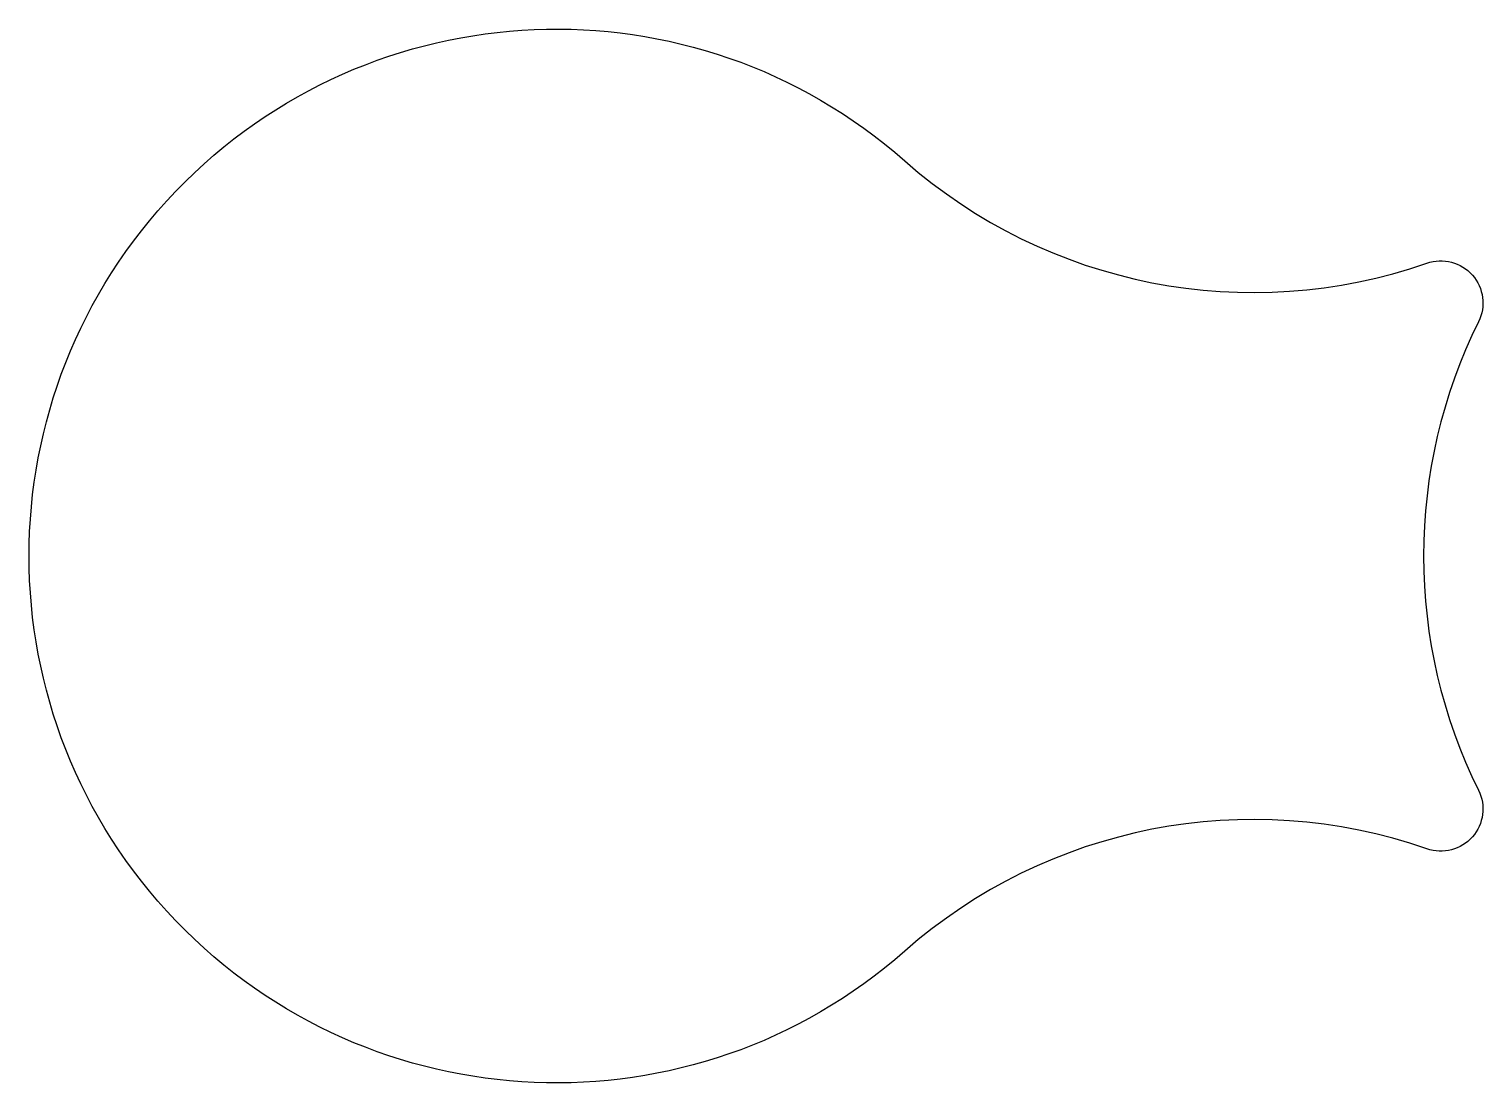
# Model space of a CAD drawing. Header units: millimetres. Extents: x -25 to 44, y -25 to 25.
import ezdxf

# ---------------------------------------------------------------- set-up
doc = ezdxf.new("R2010")
doc.units = ezdxf.units.MM
doc.header["$MEASUREMENT"] = 0

msp = doc.modelspace()

# ---------------------------------------------------------------- linework, layer by layer
msp.add_lwpolyline([(43.751, -11.115, -0.672078), (41.301, -13.893, 0.270887), (16.536, -18.75, -2.21525), (16.536, 18.75, 0.270887), (41.301, 13.893, -0.672078), (43.751, 11.115, 0.234537)], format="xyb", close=True)

doc.saveas('drawing.dxf')
